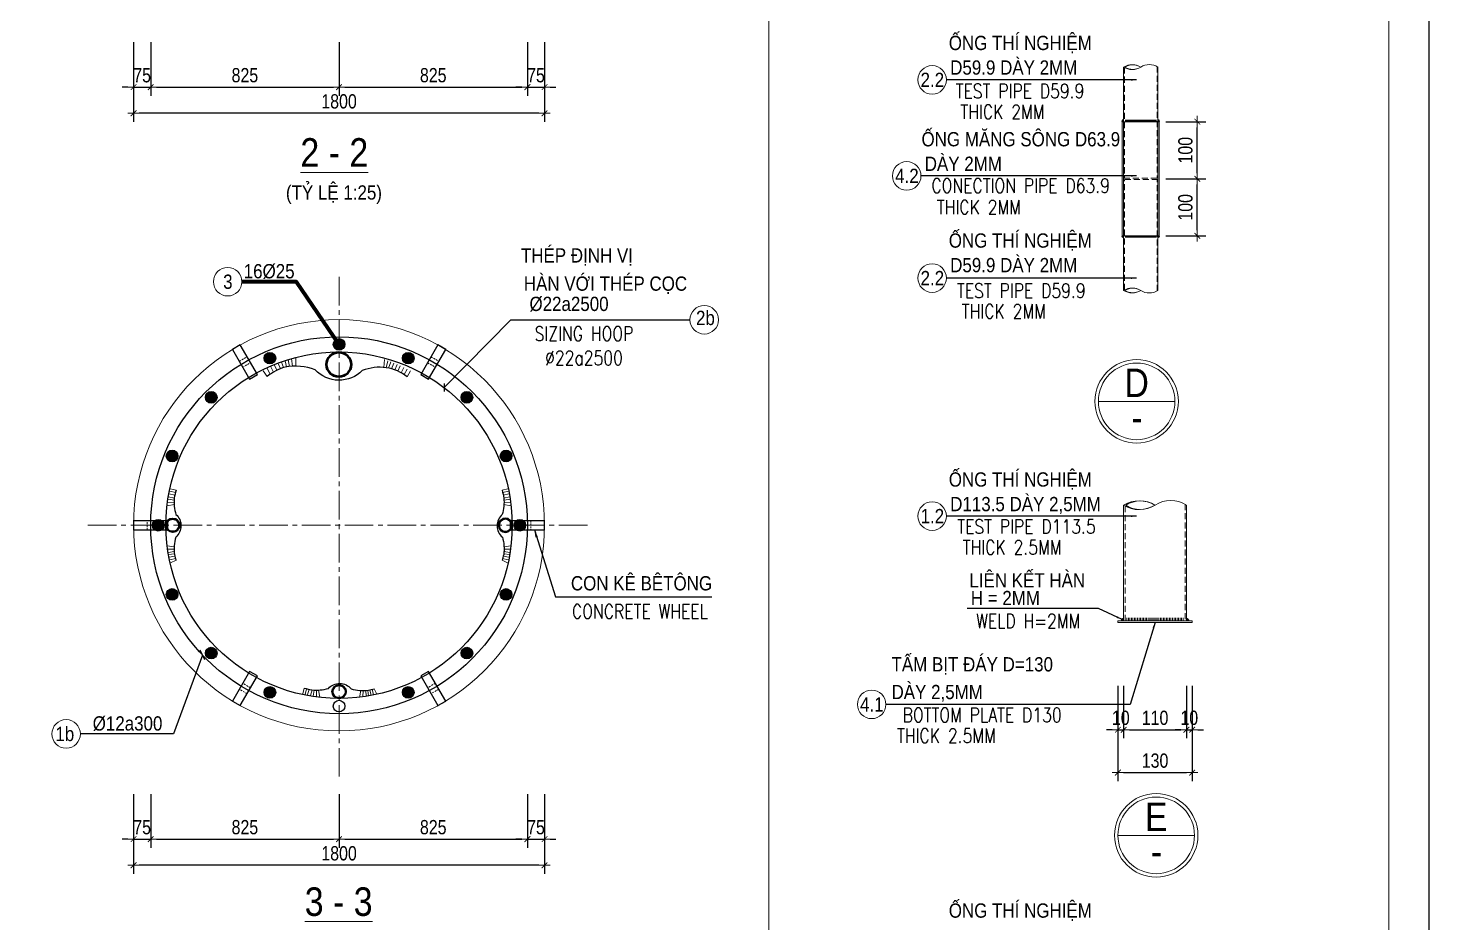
# Model space of a CAD drawing. Header units: millimetres. Extents: x -2123450 to -961021, y -260876 to 649159.
# Drawn here: x -1306265 to -1269447, y 342013 to 365515 of the extents above; entities that cross this region are included whole.
import ezdxf
from ezdxf.enums import TextEntityAlignment as Align

# ---------------------------------------------------------------- set-up
doc = ezdxf.new("R2010")
doc.units = ezdxf.units.MM
doc.header["$LTSCALE"] = 1000
doc.header["$MEASUREMENT"] = 0
doc.header["$PDMODE"] = 66
for name, pattern in [('CENTER2', [1.125, 0.75, -0.125, 0.125, -0.125]), ('HIDDEN', [0.375, 0.25, -0.125]), ('HIDDEN2', [4.7625, 3.175, -1.5875])]:
    doc.linetypes.add(name, pattern=pattern)
doc.layers.get('0').update_dxf_attribs({"linetype": 'CONTINUOUS'})
doc.layers.get('DEFPOINTS').update_dxf_attribs({"linetype": 'CONTINUOUS'})
for name, color, linetype in [('03BORER', 3, 'CONTINUOUS'), ('05STEEL', 4, 'CONTINUOUS'), ('TEXT', 7, 'CONTINUOUS')]:
    doc.layers.add(name, color=color, linetype=linetype)
for name, color, linetype, lineweight in [('NDC_S_AXIS', 5, 'CENTER2', 15), ('NDC_S_BREAK-LINE', 1, 'CONTINUOUS', 15), ('NDC_S_CONTINUOUS', 3, 'CONTINUOUS', 20), ('NDC_S_DIM', 1, 'CONTINUOUS', 9), ('NDC_S_FOUNDATION NAME', 7, 'CONTINUOUS', 20), ('NDC_S_HATCH MATERIAL', 8, 'CONTINUOUS', 13), ('NDC_S_HIDDEN', 9, 'HIDDEN2', 20), ('NDC_S_LEADER', 1, 'CONTINUOUS', 9), ('NDC_S_REBAR', 4, 'CONTINUOUS', 35), ('NDC_S_REBAR NO.', 7, 'CONTINUOUS', 20), ('NDC_S_REBAR NO. BOX', 1, 'CONTINUOUS', 9), ('NDC_S_REBAR SECTION', 6, 'CONTINUOUS', 25), ('NDC_S_STIRRUP', 2, 'CONTINUOUS', 25), ('NDC_S_VN TITLE', 6, 'CONTINUOUS', 9)]:
    doc.layers.add(name, color=color, linetype=linetype, lineweight=lineweight)
doc.styles.add('NDC_ARIAL', font='arial.ttf', dxfattribs={"width": 0.8})
doc.styles.get("Standard").update_dxf_attribs({"font": 'romans.shx', "bigfont": 'vns.shx'})
doc.dimstyles.new('NDC_1-100', dxfattribs={"dimscale": 100, "dimtxt": 2.2, "dimasz": 1, "dimexe": 1.5, "dimexo": 2, "dimgap": 0.8, "dimtad": 1, "dimdec": 0, "dimdsep": 46, "dimtxsty": 'NDC_ARIAL', "dimblk": 'DIMMARK', "dimcen": 49999.938995, "dimdle": 1.5, "dimclrd": 1, "dimclre": 1, "dimclrt": 3, "dimadec": 0, "dimazin": 0, "dimtfac": 1, "dimtdec": 0, "dimtix": 1, "dimtmove": 2, "dimatfit": 3, "dimfxl": 1, "dimarcsym": 0})
doc.dimstyles.new('NDC_1-150(10)', dxfattribs={"dimscale": 150, "dimtxt": 2.5, "dimasz": 1, "dimexe": 1.5, "dimexo": 0, "dimgap": 0.8, "dimtad": 1, "dimdec": 0, "dimlfac": 0.066667, "dimdsep": 46, "dimtxsty": 'NDC_ARIAL', "dimblk": 'DIMMARK', "dimcen": 49999.938995, "dimdle": 1.5, "dimclrd": 1, "dimclre": 1, "dimclrt": 3, "dimadec": 0, "dimazin": 0, "dimtfac": 1, "dimtdec": 0, "dimtix": 1, "dimtmove": 2, "dimatfit": 3, "dimfxl": 1, "dimarcsym": 0})
doc.dimstyles.new('NDC_1-150(25)', dxfattribs={"dimscale": 150, "dimtxt": 2.5, "dimasz": 1, "dimexe": 1.5, "dimexo": 0, "dimgap": 0.8, "dimtad": 1, "dimdec": 0, "dimlfac": 0.166667, "dimdsep": 46, "dimtxsty": 'NDC_ARIAL', "dimblk": 'DIMMARK', "dimcen": 49999.938995, "dimdle": 1.5, "dimclrd": 1, "dimclre": 1, "dimclrt": 3, "dimadec": 0, "dimazin": 0, "dimtfac": 1, "dimtdec": 0, "dimtix": 1, "dimtmove": 2, "dimatfit": 3, "dimfxl": 1, "dimarcsym": 0})

# ---------------------------------------------------------------- blocks, each defined once
blk = doc.blocks.new('*U222')
at = {"layer": 'NDC_S_HATCH MATERIAL'}
blk.add_line((0, 23), (0, -23), dxfattribs=at)
blk = doc.blocks.new('*U221')
at = {"layer": 'NDC_S_HATCH MATERIAL', "color": 0, "linetype": 'ByBlock', "lineweight": -2, "transparency": 16777216}
for p in [(0, 0), (22, 0), (44, 0), (65, 0), (87, 0), (109, 0), (131, 0), (153, 0), (175, 0), (196, 0), (218, 0), (240, 0), (262, 0), (284, 0), (305, 0), (327, 0), (349, 0), (371, 0), (393, 0), (415, 0), (436, 0), (458, 0), (480, 0), (502, 0), (524, 0), (545, 0), (567, 0), (589, 0), (611, 0), (633, 0), (655, 0), (676, 0), (698, 0), (720, 0), (742, 0), (764, 0), (785, 0), (807, 0)]:
    blk.add_blockref('*U222', p, dxfattribs=at)
blk = doc.blocks.new('*U224')
at = {"layer": 'NDC_S_HATCH MATERIAL'}
blk.add_line((0, 23), (0, -23), dxfattribs=at)
blk = doc.blocks.new('*U223')
at = {"layer": 'NDC_S_HATCH MATERIAL', "color": 0, "linetype": 'ByBlock', "lineweight": -2, "transparency": 16777216}
for p in [(0, 0), (22, 0), (44, 0), (65, 0), (87, 0), (109, 0), (131, 0), (153, 0), (175, 0), (196, 0), (218, 0), (240, 0), (262, 0), (284, 0), (305, 0), (327, 0), (349, 0), (371, 0), (393, 0), (415, 0), (436, 0), (458, 0), (480, 0), (502, 0), (524, 0), (545, 0), (567, 0), (589, 0), (611, 0), (633, 0), (655, 0), (676, 0), (698, 0), (720, 0), (742, 0), (764, 0), (785, 0), (807, 0)]:
    blk.add_blockref('*U224', p, dxfattribs=at)
blk = doc.blocks.new('DIMMARK')
at = {"layer": 'NDC_S_DIM', "color": 1}
blk.add_line((-1.5, 0), (1, 0), dxfattribs=at)
at = {"layer": 'NDC_S_DIM', "color": 2, "const_width": 0.15}
blk.add_lwpolyline([(-0.5, -0.5), (0.5, 0.5)], dxfattribs=at)
blk = doc.blocks.new('*D1874')
at = {"layer": 'DEFPOINTS', "color": 0, "transparency": 16777216}
for p in [(30309, -39635), (31133, -39635), (30309, -41135)]:
    blk.add_point(p, dxfattribs=at)
at = {"layer": 'NDC_S_DIM', "color": 1, "lineweight": -2, "transparency": 16777216}
for p, q in [((30309, -39635), (31358, -39635)), ((31133, -40985), (31133, -39785)), ((30309, -41135), (31358, -41135))]:
    blk.add_line(p, q, dxfattribs=at)
at = {"layer": 'NDC_S_DIM', "color": 1, "lineweight": -2, "transparency": 16777216, "xscale": 150, "yscale": 150, "zscale": 150}
for p, rotation in [((31133, -39635), 90), ((31133, -41135), 270)]:
    blk.add_blockref('DIMMARK', p, dxfattribs=dict(at, rotation=rotation))
at = {"layer": 'NDC_S_DIM', "color": 3, "transparency": 16777216, "insert": (30821, -40385), "char_height": 375, "attachment_point": 5, "rotation": 90, "style": 'NDC_ARIAL'}
blk.add_mtext('100', dxfattribs=at)
blk = doc.blocks.new('*D1875')
at = {"layer": 'DEFPOINTS', "color": 0, "transparency": 16777216}
for p in [(30309, -38135), (31133, -38135), (30309, -39635)]:
    blk.add_point(p, dxfattribs=at)
at = {"layer": 'NDC_S_DIM', "color": 1, "lineweight": -2, "transparency": 16777216}
for p, q in [((30309, -38135), (31358, -38135)), ((31133, -39485), (31133, -38285)), ((30309, -39635), (31358, -39635))]:
    blk.add_line(p, q, dxfattribs=at)
at = {"layer": 'NDC_S_DIM', "color": 1, "lineweight": -2, "transparency": 16777216, "xscale": 150, "yscale": 150, "zscale": 150}
for p, rotation in [((31133, -38135), 90), ((31133, -39635), 270)]:
    blk.add_blockref('DIMMARK', p, dxfattribs=dict(at, rotation=rotation))
at = {"layer": 'NDC_S_DIM', "color": 3, "transparency": 16777216, "insert": (30821, -38885), "char_height": 375, "attachment_point": 5, "rotation": 90, "style": 'NDC_ARIAL'}
blk.add_mtext('100', dxfattribs=at)
blk = doc.blocks.new('*U226')
at = {"layer": 'NDC_S_HATCH MATERIAL'}
blk.add_line((0, 42), (0, -42), dxfattribs=at)
blk = doc.blocks.new('*U225')
at = {"layer": 'NDC_S_HATCH MATERIAL', "color": 0, "linetype": 'ByBlock', "lineweight": -2, "transparency": 16777216}
for p in [(0, 0), (40, 0), (80, 0), (120, 0), (160, 0), (200, 0), (240, 0), (280, 0), (320, 0), (360, 0), (400, 0), (440, 0), (480, 0), (520, 0), (560, 0), (600, 0), (640, 0), (680, 0), (720, 0), (760, 0), (800, 0), (840, 0), (880, 0), (920, 0), (960, 0), (1000, 0), (1040, 0), (1080, 0), (1120, 0), (1160, 0), (1200, 0), (1240, 0), (1280, 0), (1320, 0), (1360, 0), (1400, 0), (1440, 0), (1480, 0)]:
    blk.add_blockref('*U226', p, dxfattribs=at)
blk = doc.blocks.new('*D1876')
at = {"layer": 'DEFPOINTS', "color": 0, "transparency": 16777216}
for p in [(29047, -52953), (29197, -52953), (29197, -54104)]:
    blk.add_point(p, dxfattribs=at)
at = {"layer": 'NDC_S_DIM', "color": 1, "lineweight": -2, "transparency": 16777216}
for p, q in [((29047, -52953), (29047, -54329)), ((29197, -52953), (29197, -54329)), ((28897, -54104), (28747, -54104)), ((29047, -54104), (29197, -54104)), ((29347, -54104), (29497, -54104))]:
    blk.add_line(p, q, dxfattribs=at)
at = {"layer": 'NDC_S_DIM', "color": 1, "lineweight": -2, "transparency": 16777216, "xscale": 150, "yscale": 150, "zscale": 150}
blk.add_blockref('DIMMARK', (29047, -54104), dxfattribs=at)
at = {"layer": 'NDC_S_DIM', "color": 1, "lineweight": -2, "transparency": 16777216, "xscale": 150, "yscale": 150, "zscale": 150, "rotation": 180}
blk.add_blockref('DIMMARK', (29197, -54104), dxfattribs=at)
at = {"layer": 'NDC_S_DIM', "color": 3, "transparency": 16777216, "insert": (29122, -53793), "char_height": 375, "attachment_point": 5, "style": 'NDC_ARIAL'}
blk.add_mtext('10', dxfattribs=at)
blk = doc.blocks.new('*D1877')
at = {"layer": 'DEFPOINTS', "color": 0, "transparency": 16777216}
for p in [(29197, -52953), (30847, -52953), (30847, -54104)]:
    blk.add_point(p, dxfattribs=at)
at = {"layer": 'NDC_S_DIM', "color": 1, "lineweight": -2, "transparency": 16777216}
for p, q in [((29197, -52953), (29197, -54329)), ((30847, -52953), (30847, -54329)), ((29347, -54104), (30697, -54104))]:
    blk.add_line(p, q, dxfattribs=at)
at = {"layer": 'NDC_S_DIM', "color": 1, "lineweight": -2, "transparency": 16777216, "xscale": 150, "yscale": 150, "zscale": 150, "rotation": 180}
blk.add_blockref('DIMMARK', (29197, -54104), dxfattribs=at)
at = {"layer": 'NDC_S_DIM', "color": 1, "lineweight": -2, "transparency": 16777216, "xscale": 150, "yscale": 150, "zscale": 150}
blk.add_blockref('DIMMARK', (30847, -54104), dxfattribs=at)
at = {"layer": 'NDC_S_DIM', "color": 3, "transparency": 16777216, "insert": (30022, -53793), "char_height": 375, "attachment_point": 5, "style": 'NDC_ARIAL'}
blk.add_mtext('110', dxfattribs=at)
blk = doc.blocks.new('*D1878')
at = {"layer": 'DEFPOINTS', "color": 0, "transparency": 16777216}
for p in [(30847, -52953), (30997, -52953), (30997, -54104)]:
    blk.add_point(p, dxfattribs=at)
at = {"layer": 'NDC_S_DIM', "color": 1, "lineweight": -2, "transparency": 16777216}
for p, q in [((30847, -52953), (30847, -54329)), ((30997, -52953), (30997, -54329)), ((30697, -54104), (30547, -54104)), ((30847, -54104), (30997, -54104)), ((31147, -54104), (31297, -54104))]:
    blk.add_line(p, q, dxfattribs=at)
at = {"layer": 'NDC_S_DIM', "color": 1, "lineweight": -2, "transparency": 16777216, "xscale": 150, "yscale": 150, "zscale": 150}
blk.add_blockref('DIMMARK', (30847, -54104), dxfattribs=at)
at = {"layer": 'NDC_S_DIM', "color": 1, "lineweight": -2, "transparency": 16777216, "xscale": 150, "yscale": 150, "zscale": 150, "rotation": 180}
blk.add_blockref('DIMMARK', (30997, -54104), dxfattribs=at)
at = {"layer": 'NDC_S_DIM', "color": 3, "transparency": 16777216, "insert": (30922, -53793), "char_height": 375, "attachment_point": 5, "style": 'NDC_ARIAL'}
blk.add_mtext('10', dxfattribs=at)
blk = doc.blocks.new('*D1879')
at = {"layer": 'DEFPOINTS', "color": 0, "transparency": 16777216}
for p in [(29047, -52953), (30997, -52953), (30997, -55229)]:
    blk.add_point(p, dxfattribs=at)
at = {"layer": 'NDC_S_DIM', "color": 1, "lineweight": -2, "transparency": 16777216}
for p, q in [((29047, -52953), (29047, -55454)), ((30997, -52953), (30997, -55454)), ((29197, -55229), (30847, -55229))]:
    blk.add_line(p, q, dxfattribs=at)
at = {"layer": 'NDC_S_DIM', "color": 1, "lineweight": -2, "transparency": 16777216, "xscale": 150, "yscale": 150, "zscale": 150, "rotation": 180}
blk.add_blockref('DIMMARK', (29047, -55229), dxfattribs=at)
at = {"layer": 'NDC_S_DIM', "color": 1, "lineweight": -2, "transparency": 16777216, "xscale": 150, "yscale": 150, "zscale": 150}
blk.add_blockref('DIMMARK', (30997, -55229), dxfattribs=at)
at = {"layer": 'NDC_S_DIM', "color": 3, "transparency": 16777216, "insert": (30022, -54917), "char_height": 375, "attachment_point": 5, "style": 'NDC_ARIAL'}
blk.add_mtext('130', dxfattribs=at)
blk = doc.blocks.new('*D1372')
at = {"layer": 'DEFPOINTS', "color": 0, "transparency": 16777216}
for p in [(-1303491, 365147), (-1292691, 365147), (-1303491, 363277)]:
    blk.add_point(p, dxfattribs=at)
at = {"layer": 'NDC_S_DIM', "color": 1, "lineweight": -2, "transparency": 16777216}
for p, q in [((-1303491, 365147), (-1303491, 363052)), ((-1292691, 365147), (-1292691, 363052)), ((-1292841, 363277), (-1303341, 363277))]:
    blk.add_line(p, q, dxfattribs=at)
at = {"layer": 'NDC_S_DIM', "color": 1, "lineweight": -2, "transparency": 16777216, "xscale": 150, "yscale": 150, "zscale": 150, "rotation": 180}
blk.add_blockref('DIMMARK', (-1303491, 363277), dxfattribs=at)
at = {"layer": 'NDC_S_DIM', "color": 1, "lineweight": -2, "transparency": 16777216, "xscale": 150, "yscale": 150, "zscale": 150}
blk.add_blockref('DIMMARK', (-1292691, 363277), dxfattribs=at)
at = {"layer": 'NDC_S_DIM', "color": 3, "transparency": 16777216, "insert": (-1298091, 363588), "char_height": 375, "attachment_point": 5, "style": 'NDC_ARIAL'}
blk.add_mtext('1800', dxfattribs=at)
blk = doc.blocks.new('*D1373')
at = {"layer": 'DEFPOINTS', "color": 0, "transparency": 16777216}
for p in [(-1303491, 365147), (-1303041, 365147), (-1303041, 363964)]:
    blk.add_point(p, dxfattribs=at)
at = {"layer": 'NDC_S_DIM', "color": 1, "lineweight": -2, "transparency": 16777216}
for p, q in [((-1303491, 365147), (-1303491, 363739)), ((-1303041, 365147), (-1303041, 363739)), ((-1303641, 363964), (-1303791, 363964)), ((-1303491, 363964), (-1303041, 363964)), ((-1302891, 363964), (-1302741, 363964))]:
    blk.add_line(p, q, dxfattribs=at)
at = {"layer": 'NDC_S_DIM', "color": 1, "lineweight": -2, "transparency": 16777216, "xscale": 150, "yscale": 150, "zscale": 150}
blk.add_blockref('DIMMARK', (-1303491, 363964), dxfattribs=at)
at = {"layer": 'NDC_S_DIM', "color": 1, "lineweight": -2, "transparency": 16777216, "xscale": 150, "yscale": 150, "zscale": 150, "rotation": 180}
blk.add_blockref('DIMMARK', (-1303041, 363964), dxfattribs=at)
at = {"layer": 'NDC_S_DIM', "color": 3, "transparency": 16777216, "insert": (-1303266, 364274), "char_height": 375, "attachment_point": 5, "style": 'NDC_ARIAL'}
blk.add_mtext('75', dxfattribs=at)
blk = doc.blocks.new('*D1374')
at = {"layer": 'DEFPOINTS', "color": 0, "transparency": 16777216}
for p in [(-1303041, 365147), (-1298091, 365147), (-1298091, 363964)]:
    blk.add_point(p, dxfattribs=at)
at = {"layer": 'NDC_S_DIM', "color": 1, "lineweight": -2, "transparency": 16777216}
for p, q in [((-1303041, 365147), (-1303041, 363739)), ((-1298091, 365147), (-1298091, 363739)), ((-1302891, 363964), (-1298241, 363964))]:
    blk.add_line(p, q, dxfattribs=at)
at = {"layer": 'NDC_S_DIM', "color": 1, "lineweight": -2, "transparency": 16777216, "xscale": 150, "yscale": 150, "zscale": 150, "rotation": 180}
blk.add_blockref('DIMMARK', (-1303041, 363964), dxfattribs=at)
at = {"layer": 'NDC_S_DIM', "color": 1, "lineweight": -2, "transparency": 16777216, "xscale": 150, "yscale": 150, "zscale": 150}
blk.add_blockref('DIMMARK', (-1298091, 363964), dxfattribs=at)
at = {"layer": 'NDC_S_DIM', "color": 3, "transparency": 16777216, "insert": (-1300566, 364275), "char_height": 375, "attachment_point": 5, "style": 'NDC_ARIAL'}
blk.add_mtext('825', dxfattribs=at)
blk = doc.blocks.new('*D1375')
at = {"layer": 'DEFPOINTS', "color": 0, "transparency": 16777216}
for p in [(-1298091, 365147), (-1293141, 365147), (-1293141, 363964)]:
    blk.add_point(p, dxfattribs=at)
at = {"layer": 'NDC_S_DIM', "color": 1, "lineweight": -2, "transparency": 16777216}
for p, q in [((-1298091, 365147), (-1298091, 363739)), ((-1293141, 365147), (-1293141, 363739)), ((-1297941, 363964), (-1293291, 363964))]:
    blk.add_line(p, q, dxfattribs=at)
at = {"layer": 'NDC_S_DIM', "color": 1, "lineweight": -2, "transparency": 16777216, "xscale": 150, "yscale": 150, "zscale": 150, "rotation": 180}
blk.add_blockref('DIMMARK', (-1298091, 363964), dxfattribs=at)
at = {"layer": 'NDC_S_DIM', "color": 1, "lineweight": -2, "transparency": 16777216, "xscale": 150, "yscale": 150, "zscale": 150}
blk.add_blockref('DIMMARK', (-1293141, 363964), dxfattribs=at)
at = {"layer": 'NDC_S_DIM', "color": 3, "transparency": 16777216, "insert": (-1295616, 364275), "char_height": 375, "attachment_point": 5, "style": 'NDC_ARIAL'}
blk.add_mtext('825', dxfattribs=at)
blk = doc.blocks.new('*D1376')
at = {"layer": 'DEFPOINTS', "color": 0, "transparency": 16777216}
for p in [(-1293141, 365147), (-1292691, 365147), (-1292691, 363964)]:
    blk.add_point(p, dxfattribs=at)
at = {"layer": 'NDC_S_DIM', "color": 1, "lineweight": -2, "transparency": 16777216}
for p, q in [((-1293141, 365147), (-1293141, 363739)), ((-1292691, 365147), (-1292691, 363739)), ((-1293291, 363964), (-1293441, 363964)), ((-1293141, 363964), (-1292691, 363964)), ((-1292541, 363964), (-1292391, 363964))]:
    blk.add_line(p, q, dxfattribs=at)
at = {"layer": 'NDC_S_DIM', "color": 1, "lineweight": -2, "transparency": 16777216, "xscale": 150, "yscale": 150, "zscale": 150}
blk.add_blockref('DIMMARK', (-1293141, 363964), dxfattribs=at)
at = {"layer": 'NDC_S_DIM', "color": 1, "lineweight": -2, "transparency": 16777216, "xscale": 150, "yscale": 150, "zscale": 150, "rotation": 180}
blk.add_blockref('DIMMARK', (-1292691, 363964), dxfattribs=at)
at = {"layer": 'NDC_S_DIM', "color": 3, "transparency": 16777216, "insert": (-1292916, 364274), "char_height": 375, "attachment_point": 5, "style": 'NDC_ARIAL'}
blk.add_mtext('75', dxfattribs=at)
blk = doc.blocks.new('*U155')
at = {"layer": 'NDC_S_CONTINUOUS'}
blk.add_circle((0, 0), 5400, dxfattribs=at)
at = {"layer": 'NDC_S_STIRRUP'}
for radius in [4950, 4550]:
    blk.add_circle((0, 0), radius, dxfattribs=at)
blk = doc.blocks.new('*D1377')
at = {"layer": 'DEFPOINTS', "color": 0, "transparency": 16777216}
for p in [(-1303491, 345399), (-1292691, 345399), (-1303491, 343528)]:
    blk.add_point(p, dxfattribs=at)
at = {"layer": 'NDC_S_DIM', "color": 1, "lineweight": -2, "transparency": 16777216}
for p, q in [((-1303491, 345399), (-1303491, 343303)), ((-1292691, 345399), (-1292691, 343303)), ((-1292841, 343528), (-1303341, 343528))]:
    blk.add_line(p, q, dxfattribs=at)
at = {"layer": 'NDC_S_DIM', "color": 1, "lineweight": -2, "transparency": 16777216, "xscale": 150, "yscale": 150, "zscale": 150, "rotation": 180}
blk.add_blockref('DIMMARK', (-1303491, 343528), dxfattribs=at)
at = {"layer": 'NDC_S_DIM', "color": 1, "lineweight": -2, "transparency": 16777216, "xscale": 150, "yscale": 150, "zscale": 150}
blk.add_blockref('DIMMARK', (-1292691, 343528), dxfattribs=at)
at = {"layer": 'NDC_S_DIM', "color": 3, "transparency": 16777216, "insert": (-1298091, 343840), "char_height": 375, "attachment_point": 5, "style": 'NDC_ARIAL'}
blk.add_mtext('1800', dxfattribs=at)
blk = doc.blocks.new('*D1378')
at = {"layer": 'DEFPOINTS', "color": 0, "transparency": 16777216}
for p in [(-1303491, 345399), (-1303041, 345399), (-1303041, 344215)]:
    blk.add_point(p, dxfattribs=at)
at = {"layer": 'NDC_S_DIM', "color": 1, "lineweight": -2, "transparency": 16777216}
for p, q in [((-1303491, 345399), (-1303491, 343990)), ((-1303041, 345399), (-1303041, 343990)), ((-1303641, 344215), (-1303791, 344215)), ((-1303491, 344215), (-1303041, 344215)), ((-1302891, 344215), (-1302741, 344215))]:
    blk.add_line(p, q, dxfattribs=at)
at = {"layer": 'NDC_S_DIM', "color": 1, "lineweight": -2, "transparency": 16777216, "xscale": 150, "yscale": 150, "zscale": 150}
blk.add_blockref('DIMMARK', (-1303491, 344215), dxfattribs=at)
at = {"layer": 'NDC_S_DIM', "color": 1, "lineweight": -2, "transparency": 16777216, "xscale": 150, "yscale": 150, "zscale": 150, "rotation": 180}
blk.add_blockref('DIMMARK', (-1303041, 344215), dxfattribs=at)
at = {"layer": 'NDC_S_DIM', "color": 3, "transparency": 16777216, "insert": (-1303266, 344526), "char_height": 375, "attachment_point": 5, "style": 'NDC_ARIAL'}
blk.add_mtext('75', dxfattribs=at)
blk = doc.blocks.new('*D1379')
at = {"layer": 'DEFPOINTS', "color": 0, "transparency": 16777216}
for p in [(-1303041, 345399), (-1298091, 345399), (-1298091, 344215)]:
    blk.add_point(p, dxfattribs=at)
at = {"layer": 'NDC_S_DIM', "color": 1, "lineweight": -2, "transparency": 16777216}
for p, q in [((-1303041, 345399), (-1303041, 343990)), ((-1298091, 345399), (-1298091, 343990)), ((-1302891, 344215), (-1298241, 344215))]:
    blk.add_line(p, q, dxfattribs=at)
at = {"layer": 'NDC_S_DIM', "color": 1, "lineweight": -2, "transparency": 16777216, "xscale": 150, "yscale": 150, "zscale": 150, "rotation": 180}
blk.add_blockref('DIMMARK', (-1303041, 344215), dxfattribs=at)
at = {"layer": 'NDC_S_DIM', "color": 1, "lineweight": -2, "transparency": 16777216, "xscale": 150, "yscale": 150, "zscale": 150}
blk.add_blockref('DIMMARK', (-1298091, 344215), dxfattribs=at)
at = {"layer": 'NDC_S_DIM', "color": 3, "transparency": 16777216, "insert": (-1300566, 344527), "char_height": 375, "attachment_point": 5, "style": 'NDC_ARIAL'}
blk.add_mtext('825', dxfattribs=at)
blk = doc.blocks.new('*D1380')
at = {"layer": 'DEFPOINTS', "color": 0, "transparency": 16777216}
for p in [(-1298091, 345399), (-1293141, 345399), (-1293141, 344215)]:
    blk.add_point(p, dxfattribs=at)
at = {"layer": 'NDC_S_DIM', "color": 1, "lineweight": -2, "transparency": 16777216}
for p, q in [((-1298091, 345399), (-1298091, 343990)), ((-1293141, 345399), (-1293141, 343990)), ((-1297941, 344215), (-1293291, 344215))]:
    blk.add_line(p, q, dxfattribs=at)
at = {"layer": 'NDC_S_DIM', "color": 1, "lineweight": -2, "transparency": 16777216, "xscale": 150, "yscale": 150, "zscale": 150, "rotation": 180}
blk.add_blockref('DIMMARK', (-1298091, 344215), dxfattribs=at)
at = {"layer": 'NDC_S_DIM', "color": 1, "lineweight": -2, "transparency": 16777216, "xscale": 150, "yscale": 150, "zscale": 150}
blk.add_blockref('DIMMARK', (-1293141, 344215), dxfattribs=at)
at = {"layer": 'NDC_S_DIM', "color": 3, "transparency": 16777216, "insert": (-1295616, 344527), "char_height": 375, "attachment_point": 5, "style": 'NDC_ARIAL'}
blk.add_mtext('825', dxfattribs=at)
blk = doc.blocks.new('*D1381')
at = {"layer": 'DEFPOINTS', "color": 0, "transparency": 16777216}
for p in [(-1293141, 345399), (-1292691, 345399), (-1292691, 344215)]:
    blk.add_point(p, dxfattribs=at)
at = {"layer": 'NDC_S_DIM', "color": 1, "lineweight": -2, "transparency": 16777216}
for p, q in [((-1293141, 345399), (-1293141, 343990)), ((-1292691, 345399), (-1292691, 343990)), ((-1293291, 344215), (-1293441, 344215)), ((-1293141, 344215), (-1292691, 344215)), ((-1292541, 344215), (-1292391, 344215))]:
    blk.add_line(p, q, dxfattribs=at)
at = {"layer": 'NDC_S_DIM', "color": 1, "lineweight": -2, "transparency": 16777216, "xscale": 150, "yscale": 150, "zscale": 150}
blk.add_blockref('DIMMARK', (-1293141, 344215), dxfattribs=at)
at = {"layer": 'NDC_S_DIM', "color": 1, "lineweight": -2, "transparency": 16777216, "xscale": 150, "yscale": 150, "zscale": 150, "rotation": 180}
blk.add_blockref('DIMMARK', (-1292691, 344215), dxfattribs=at)
at = {"layer": 'NDC_S_DIM', "color": 3, "transparency": 16777216, "insert": (-1292916, 344526), "char_height": 375, "attachment_point": 5, "style": 'NDC_ARIAL'}
blk.add_mtext('75', dxfattribs=at)
blk = doc.blocks.new('21231')
at = {"layer": 'NDC_S_REBAR SECTION'}
h = blk.add_hatch(color=256, dxfattribs=at)
h.dxf.hatch_style = 1
edge = h.paths.add_edge_path()
edge.add_arc((-522, -406), 153, 0, 360)
blk.add_circle((-522, -406), 153, dxfattribs=at)
blk = doc.blocks.new('*U209')
at = {"color": 1}
blk.add_blockref('21231', (522, 406), dxfattribs=at)
blk = doc.blocks.new('*U1351')
at = {"color": 0, "linetype": 'ByBlock', "lineweight": -2, "transparency": 16777216, "rotation": 180}
blk.add_blockref('*U209', (0, 0), dxfattribs=at)
blk = doc.blocks.new('*U1352')
at = {"layer": '03BORER', "color": 0, "linetype": 'ByBlock', "lineweight": -2, "transparency": 16777216}
blk.add_blockref('*U1351', (-1443220, 376956), dxfattribs=at)
for p, rotation in [((-1445038, 376594), 22.5), ((-1441402, 376594), 337.4999999999999), ((-1446579, 375565), 45.00000000000001), ((-1439861, 375565), 315), ((-1447608, 374024), 67.5), ((-1438831, 374024), 292.4999999999999), ((-1447970, 372206), 90), ((-1438470, 372206), 270), ((-1447608, 370388), 112.5), ((-1438831, 370388), 247.5), ((-1446579, 368847), 135), ((-1439861, 368847), 225), ((-1445038, 367817), 157.5), ((-1441402, 367817), 202.4999999999999), ((-1443220, 367456), 180)]:
    blk.add_blockref('*U1351', p, dxfattribs=dict(at, rotation=rotation))
blk = doc.blocks.new('MC7')
at = {"layer": '03BORER'}
blk.add_lwpolyline([(-277807, 378710), (-275557, 378710), (-275557, 379310), (-277807, 379310)], close=True, dxfattribs=at)
at = {"layer": 'NDC_S_HATCH MATERIAL', "linetype": 'HIDDEN', "ltscale": 0.5}
for p, q in [((-276907, 378710), (-276907, 379310)), ((-276457, 378710), (-276457, 379310))]:
    blk.add_line(p, q, dxfattribs=at)
blk = doc.blocks.new('*U207')
at = {"layer": 'NDC_S_DIM', "xscale": 0.4, "yscale": 0.4, "zscale": 0.4}
blk.add_blockref('MC7', (110673, -151604), dxfattribs=at)
blk = doc.blocks.new('*U1357')
at = {"color": 0, "linetype": 'ByBlock', "lineweight": -2, "transparency": 16777216}
blk.add_blockref('*U207', (0, 0), dxfattribs=at)
blk = doc.blocks.new('*U1358')
at = {"layer": '03BORER', "color": 0, "linetype": 'ByBlock', "lineweight": -2, "transparency": 16777216}
for p, rotation in [((-1445695, 356744), 299.9999999999999), ((-1440745, 356744), 239.9999999999999), ((-1438270, 352458), 180), ((-1445695, 348171), 59.99999999999999), ((-1440745, 348171), 120)]:
    blk.add_blockref('*U1357', p, dxfattribs=dict(at, rotation=rotation))
blk.add_blockref('*U1357', (-1448170, 352458), dxfattribs=at)
blk = doc.blocks.new('ưeqwewe')
at = {"layer": '05STEEL', "color": 4}
blk.add_lwpolyline([(-1487886, 328815, 0.123663), (-1487656, 329371, 0.128024), (-1487741, 330000, -0.427682), (-1487741, 331236, 0.132008), (-1487681, 332031, 0.107548), (-1487939, 332493, 0.020618)], format="xyb", dxfattribs=at)
at = {"layer": 'NDC_S_HATCH MATERIAL'}
for p, q in [((-1487939, 332493), (-1487786, 332607)), ((-1487876, 332415), (-1487730, 332504)), ((-1487819, 332333), (-1487678, 332403)), ((-1487769, 332246), (-1487633, 332308)), ((-1487726, 332154), (-1487593, 332217)), ((-1487693, 332068), (-1487554, 332124)), ((-1487674, 331991), (-1487518, 332029)), ((-1487664, 331916), (-1487489, 331949)), ((-1487657, 331833), (-1487462, 331869)), ((-1487654, 331745), (-1487426, 331751)), ((-1487685, 329232), (-1487531, 329173)), ((-1487665, 329316), (-1487499, 329257)), ((-1487656, 329371), (-1487472, 329337)), ((-1487650, 329436), (-1487444, 329424)), ((-1487886, 328815), (-1487729, 328733)), ((-1487831, 328896), (-1487683, 328823)), ((-1487784, 328977), (-1487641, 328910)), ((-1487741, 329068), (-1487599, 329006)), ((-1487710, 329148), (-1487564, 329088))]:
    blk.add_line(p, q, dxfattribs=at)
at = {"layer": 'NDC_S_REBAR'}
for radius in [330, 315]:
    blk.add_circle((-1487594, 330618), radius, dxfattribs=at)
blk = doc.blocks.new('HAN DAI')
at = {"layer": '05STEEL', "color": 4}
blk.add_lwpolyline([(-307567, 288279, 0.02201), (-307612, 288076, 0.102878), (-307569, 287644, -0.455013), (-307575, 287047, 0.096416), (-307610, 286589, -0.01258), (-307567, 286440, 0.020618)], format="xyb", dxfattribs=at)
at = {"layer": 'NDC_S_HATCH MATERIAL'}
for p, q in [((-307567, 288279), (-307718, 288316)), ((-307618, 287953), (-307788, 287955)), ((-307617, 288015), (-307775, 288042)), ((-307612, 288073), (-307762, 288110)), ((-307597, 288152), (-307747, 288189)), ((-307583, 288217), (-307732, 288254)), ((-307616, 287903), (-307800, 287868)), ((-307616, 286791), (-307797, 286822)), ((-307618, 286730), (-307784, 286735)), ((-307616, 286670), (-307768, 286643)), ((-307612, 286608), (-307759, 286591)), ((-307598, 286552), (-307745, 286521)), ((-307579, 286488), (-307730, 286453)), ((-307567, 286440), (-307710, 286372))]:
    blk.add_line(p, q, dxfattribs=at)
blk = doc.blocks.new('qưeqeqew')
at = {"layer": 'NDC_S_REBAR'}
for radius in [180, 168]:
    blk.add_circle((180, 0), radius, dxfattribs=at)
at = {"layer": 'NDC_S_DIM'}
blk.add_blockref('HAN DAI', (307832, -287360), dxfattribs=at)
blk = doc.blocks.new('CHI TIET COC DAI TRA')
at = {"layer": 'NDC_S_HATCH MATERIAL'}
for points in [[(29197, -38097.6), (29197, -38135.1), (29159.5, -38135.1, -0.4142136)], [(30097, -38097.6), (30097, -38135.1), (30134.5, -38135.1, 0.4142136)], [(29197, -41172.6), (29197, -41135.1), (29159.5, -41135.1, 0.4142136)], [(30097, -41172.6), (30097, -41135.1), (30134.5, -41135.1, -0.4142136)], [(29197, -51192, 0.4142136), (29142, -51247), (29197, -51247)], [(30847, -51192), (30847, -51247), (30902, -51247, 0.4142136)]]:
    blk.add_hatch(color=256, dxfattribs=at).paths.add_polyline_path(points)
at = {"layer": 'NDC_S_BREAK-LINE'}
for points in [[(30097, -36701.2, 0.2889796), (29646.5, -36701.2, -0.2859795), (29197, -36702.8, -0.5725531)], [(29197, -36702.8, -0.2823727), (29644.7, -36702.3, -0.2823727)], [(29227, -36702.8, -0.2888372), (29644.7, -36702.3, -0.129847)], [(29646.5, -36701.2, -0.2918231), (29227, -36702.8)], [(30097, -42569, -0.2889796), (29646.5, -42569, 0.2859795), (29197, -42567.4, 0.5725531)], [(29197, -42567.4, 0.2823727), (29644.7, -42567.9, 0.2823727)], [(29646.5, -42569, 0.2918231), (29227, -42567.4)], [(29227, -42567.4, 0.2888372), (29644.7, -42567.9, 0.129847)], [(30847, -48203.5, 0.2889796), (30021.1, -48203.5, -0.2859795), (29197, -48206.4, -0.5725531)], [(29197, -48206.4, -0.2823727), (30017.8, -48205.5, -0.2823727)], [(29252, -48206.4, -0.2888372), (30017.8, -48205.5, -0.129847)], [(30021.1, -48203.5, -0.2918231), (29252, -48206.4)]]:
    blk.add_lwpolyline(points, format="xyb", dxfattribs=at)
at = {"layer": 'NDC_S_CONTINUOUS'}
for p, q in [((19867.8, 0), (19867.8, -79943)), ((36168.2, 0), (36168.2, -79507.4)), ((36168.2, 0), (36168.2, -79943)), ((29197, -36702.8), (29197, -39614.6)), ((30097, -36701.2), (30097, -39614.6)), ((29197, -42567.4), (29197, -39655.5)), ((30097, -42569), (30097, -39655.5)), ((29197, -48206.4), (29197, -51247)), ((30847, -48203.5), (30847, -51247))]:
    blk.add_line(p, q, dxfattribs=at)
for points in [[(29197, -38135.1), (29159.5, -38135.1), (29159.5, -41135.1), (29197, -41135.1)], [(29197, -38135.1), (30097, -38135.1), (30097, -41135.1), (29197, -41135.1)], [(30134.5, -38135.1), (30097, -38135.1), (30097, -41135.1), (30134.5, -41135.1)], [(29047, -51284.5), (30997, -51284.5), (30997, -51247), (29047, -51247)]]:
    blk.add_lwpolyline(points, close=True, dxfattribs=at)
at = {"layer": 'NDC_S_HIDDEN', "ltscale": 0.05}
for p, q in [((29217.4, -36714.6), (29217.4, -39614.6)), ((30076.5, -36689.1), (30076.5, -39614.6)), ((29197, -39614.6), (30097, -39614.6)), ((30097, -39655.5), (29197, -39655.5)), ((29217.4, -42555.5), (29217.4, -39655.5)), ((30076.5, -42581.1), (30076.5, -39655.5)), ((29234.5, -48228.2), (29234.5, -51247)), ((30809.5, -48181.3), (30809.5, -51247))]:
    blk.add_line(p, q, dxfattribs=at)
at = {"layer": 'NDC_S_LEADER'}
for p, q in [((28532.3, -45480.1), (30544.8, -45480.1)), ((29046.2, -56877.5), (31058.7, -56877.5))]:
    blk.add_line(p, q, dxfattribs=at)
for centre, radius in [((29538.5, -45480.1), 1096.2), ((29538.5, -45480.1), 1006.2), ((30052.5, -56877.5), 1096.2), ((30052.5, -56877.5), 1006.2)]:
    blk.add_circle(centre, radius, dxfattribs=at)
at = {"layer": 'NDC_S_REBAR'}
for centre, radius, start, end in [((29197, -38135.1), 37.5, 90, 180), ((30097, -38135.1), 37.5, 0, 90), ((29197, -41135.1), 37.5, 180, 270), ((30097, -41135.1), 37.5, 270, 0), ((29197, -51247), 55, 90, 180), ((30847, -51247), 55, 0, 90)]:
    blk.add_arc(centre, radius, start, end, dxfattribs=at)
at = {"layer": 'NDC_S_REBAR NO. BOX'}
for centre in [(24164.1, -37036.8), (23495.6, -39558.7), (24164.1, -42242.5), (24164.1, -48493.7), (22574.5, -53437.8)]:
    blk.add_circle(centre, 375, dxfattribs=at)
at = {"layer": 'NDC_S_HATCH MATERIAL'}
for name, p in [('*U221', (29242.7, -38112)), ('*U223', (29242.7, -41158.1))]:
    blk.add_blockref(name, p, dxfattribs=at)
at = {"layer": 'NDC_S_HATCH MATERIAL', "xscale": -1, "rotation": 180}
blk.add_blockref('*U225', (29280.9, -51204.7), dxfattribs=at)
at = {"layer": 'NDC_S_FOUNDATION NAME', "style": 'NDC_ARIAL', "width": 0.85}
for s, p in [('ỐNG THÍ NGHIỆM', (24601.4, -36067.5)), ('D59.9 DÀY 2MM', (24638.3, -36712.8)), ('ỐNG MĂNG SÔNG D63.9', (23884.2, -38595.5)), ('DÀY 2MM', (23969.8, -39240.8)), ('ỐNG THÍ NGHIỆM', (24601.4, -41256.5)), ('D59.9 DÀY 2MM', (24638.3, -41901.8)), ('ỐNG THÍ NGHIỆM', (24601.4, -47531.9)), ('D113.5 DÀY 2,5MM', (24638.3, -48177.2)), ('LIÊN KẾT HÀN', (25142.3, -50179.7)), ('H = 2MM', (25179.2, -50644.3)), ('TẤM BỊT ĐÁY D=130', (23096.6, -52385.5)), ('DÀY 2,5MM', (23096.6, -53113.2)), ('ỐNG THÍ NGHIỆM', (24601.4, -58852.6))]:
    blk.add_text(s, height=375, dxfattribs=at).set_placement(p, align=Align.MIDDLE_LEFT)
at = {"layer": 'NDC_S_REBAR NO.', "style": 'NDC_ARIAL', "width": 0.85}
for s, height, p in [('2.2', 375, (24169.3, -37036.8)), ('4.2', 375, (23500.8, -39558.7)), ('2.2', 375, (24169.3, -42242.5)), ('D', 750, (29538.5, -44993.6)), ('-', 750, (29547.3, -45900.2)), ('1.2', 375, (24169.3, -48493.7)), ('4.1', 375, (22579.7, -53437.8)), ('E', 750, (30052.5, -56391)), ('-', 750, (30061.2, -57297.6))]:
    blk.add_text(s, height=height, dxfattribs=at).set_placement(p, align=Align.MIDDLE_CENTER)
at = {"layer": 'TEXT', "color": 3, "linetype": 'Continuous', "ltscale": 0.8, "width": 0.8}
for s, p in [('TEST PIPE D59.9', (26473.1, -37331.9)), ('THICK 2MM', (26011.5, -37876.8)), ('CONECTION PIPE D63.9', (26490.4, -39814.1)), ('THICK 2MM', (25391.9, -40380.7)), ('TEST PIPE D59.9', (26506.8, -42572.6)), ('THICK 2MM', (26047.6, -43117.5)), ('TEST PIPE D113.5', (26642.7, -48766.9)), ('THICK 2.5MM', (26265.7, -49311.8)), ('WELD H=2MM', (26687.5, -51250.9)), ('BOTTOM PLATE D130', (25478.3, -53715.5)), ('THICK 2.5MM', (24539.3, -54260.3))]:
    blk.add_text(s, height=375, dxfattribs=at).set_placement(p, align=Align.MIDDLE_CENTER)
at = {"layer": 'NDC_S_DIM'}
for base, p1, p2, picture, middle in [((31132.7, -38135.1), (30308.9, -39635.1), (30308.9, -38135.1), '*D1875', (30821.2, -38885.1)), ((31132.7, -39635.1), (30308.9, -41135.1), (30308.9, -39635.1), '*D1874', (30821.2, -40385.1))]:
    dim = blk.add_linear_dim(base=base, p1=p1, p2=p2, angle=90, dimstyle='NDC_1-150(10)', dxfattribs=at)
    dim.commit()
    dim.dimension.update_dxf_attribs({"geometry": picture, "text_midpoint": middle})
for base, p1, p2, picture, middle in [((29197, -54104), (29047, -52953.4), (29197, -52953.4), '*D1876', (29122, -53792.5)), ((30997, -55229), (29047, -52953.4), (30997, -52953.4), '*D1879', (30022, -54917.4)), ((30847, -54104), (29197, -52953.4), (30847, -52953.4), '*D1877', (30022, -53792.5)), ((30997, -54104), (30847, -52953.4), (30997, -52953.4), '*D1878', (30922, -53792.5))]:
    dim = blk.add_linear_dim(base=base, p1=p1, p2=p2, dimstyle='NDC_1-150(10)', dxfattribs=at)
    dim.commit()
    dim.dimension.update_dxf_attribs({"geometry": picture, "text_midpoint": middle})
for points in [[(29535.7, -37036.8), (24539.1, -37036.8)], [(29535.7, -39558.7), (23870.6, -39558.7)], [(29535.7, -42242.5), (24539.1, -42242.5)], [(29535.7, -48493.7), (24539.1, -48493.7)]]:
    blk.add_leader(points, dimstyle='NDC_1-150(10)', override={"dimgap": 0.8, "dimtad": 0}, dxfattribs=at)
at = {"layer": 'NDC_S_LEADER'}
for points in [[(29158.1, -51208.1), (28532.7, -50922), (25080, -50922)], [(30022, -51284.5), (29367.6, -53437.8), (22949.5, -53437.8)]]:
    blk.add_leader(points, dimstyle='NDC_1-150(10)', override={"dimgap": 0.8, "dimtad": 0}, dxfattribs=at)

msp = doc.modelspace()

# ---------------------------------------------------------------- linework, layer by layer
at = {"layer": 'DEFPOINTS'}
msp.add_lwpolyline([(-1269447.23, 320460.05), (-1377030.69, 320460.05), (-1377030.69, 404460.05), (-1269447.23, 404460.05)], close=True, dxfattribs=at)
at = {"layer": 'NDC_S_AXIS'}
for p, q in [((-1298090.94, 345857.6), (-1298090.94, 359057.6)), ((-1304690.94, 352457.6), (-1291490.94, 352457.6))]:
    msp.add_line(p, q, dxfattribs=at)
at = {"layer": 'NDC_S_LEADER', "lineweight": 100}
msp.add_lwpolyline([(-1298090.94, 357207.6), (-1299206.5, 358853.71), (-1300643.55, 358853.71)], dxfattribs=at)
at = {"layer": 'NDC_S_REBAR NO. BOX'}
for centre in [(-1301018.55, 358853.71), (-1288494.01, 357852.67), (-1305262.73, 346977.42)]:
    msp.add_circle(centre, 375, dxfattribs=at)

# ---------------------------------------------------------------- block references
at = {"color": 1}
for name, p in [('CHI TIET COC DAI TRA', (-1306668.25, 401191.34)), ('*U155', (-1298090.94, 352457.6)), ('qưeqeqew', (-1302640.94, 352457.6))]:
    msp.add_blockref(name, p, dxfattribs=at)
for name, p, rotation in [('ưeqwewe', (-944173.54, 1838899.86), 89.10079871385915), ('qưeqeqew', (-1298090.94, 347907.6), 89.48022287332812)]:
    msp.add_blockref(name, p, dxfattribs=dict(at, rotation=rotation))
at = {"color": 1, "xscale": -1}
msp.add_blockref('qưeqeqew', (-1293540.94, 352457.6), dxfattribs=at)
at = {"layer": '03BORER'}
for name, p in [('*U1358', (145128.95, 0)), ('*U1352', (145128.95, -19748.27))]:
    msp.add_blockref(name, p, dxfattribs=at)

# ---------------------------------------------------------------- texts
at = {"layer": 'NDC_S_FOUNDATION NAME', "style": 'NDC_ARIAL', "width": 0.85}
for s, p in [('THÉP ĐỊNH VỊ', (-1291839.34, 359551.97)), ('16%%C25', (-1299927.75, 359130.02)), ('HÀN VỚI THÉP CỌC', (-1291089.34, 358810.97)), ('%%C22a2500', (-1292046.91, 358271.9)), ('CON KÊ BÊTÔNG', (-1290142.59, 350981.73)), ('%%C12a300', (-1303649.56, 347253.73))]:
    msp.add_text(s, height=375, dxfattribs=at).set_placement(p, align=Align.MIDDLE)
at = {"layer": 'NDC_S_REBAR NO.', "style": 'NDC_ARIAL', "width": 0.85}
for s, p in [('3', (-1301013.33, 358853.71)), ('2b', (-1288462.5, 357902.75)), ('1b', (-1305298.17, 346977.42))]:
    msp.add_text(s, height=375, dxfattribs=at).set_placement(p, align=Align.MIDDLE_CENTER)
at = {"layer": 'NDC_S_VN TITLE', "style": 'NDC_ARIAL', "width": 0.85}
for s, height, p in [('%%U2 - 2', 750, (-1298215.43, 362253.86)), ('(TỶ LỆ 1:25)', 375, (-1298225.14, 361197.19)), ('%%U3 - 3', 750, (-1298101.81, 342572.96))]:
    msp.add_text(s, height=height, dxfattribs=at).set_placement(p, align=Align.MIDDLE)
at = {"layer": 'TEXT', "color": 3, "linetype": 'Continuous', "ltscale": 0.8, "width": 0.8}
for s, p in [('SIZING HOOP', (-1291653.87, 357490.38)), ('%%C22a2500', (-1291653.87, 356851.39)), ('CONCRETE WHEEL', (-1290183.83, 350193.58))]:
    msp.add_text(s, height=375, dxfattribs=at).set_placement(p, align=Align.MIDDLE_CENTER)

# ---------------------------------------------------------------- dimensions: what is measured, and where the dimension line sits
at = {"layer": 'NDC_S_DIM'}
for base, p1, p2, picture, middle in [((-1303040.94, 363963.59), (-1303490.94, 365146.86), (-1303040.94, 365146.86), '*D1373', (-1303265.94, 364274.29)), ((-1303490.94, 363276.67), (-1292690.94, 365146.86), (-1303490.94, 365146.86), '*D1372', (-1298090.94, 363588.13)), ((-1298090.94, 363963.59), (-1303040.94, 365146.86), (-1298090.94, 365146.86), '*D1374', (-1300565.94, 364275.06)), ((-1293140.94, 363963.59), (-1298090.94, 365146.86), (-1293140.94, 365146.86), '*D1375', (-1295615.94, 364275.06)), ((-1292690.94, 363963.59), (-1293140.94, 365146.86), (-1292690.94, 365146.86), '*D1376', (-1292915.94, 364274.29)), ((-1303040.94, 344215.33), (-1303490.94, 345398.6), (-1303040.94, 345398.6), '*D1378', (-1303265.94, 344526.02)), ((-1303490.94, 343528.4), (-1292690.94, 345398.6), (-1303490.94, 345398.6), '*D1377', (-1298090.94, 343839.87)), ((-1298090.94, 344215.33), (-1303040.94, 345398.6), (-1298090.94, 345398.6), '*D1379', (-1300565.94, 344526.79)), ((-1293140.94, 344215.33), (-1298090.94, 345398.6), (-1293140.94, 345398.6), '*D1380', (-1295615.94, 344526.79)), ((-1292690.94, 344215.33), (-1293140.94, 345398.6), (-1292690.94, 345398.6), '*D1381', (-1292915.94, 344526.02))]:
    dim = msp.add_linear_dim(base=base, p1=p1, p2=p2, dimstyle='NDC_1-150(25)', dxfattribs=at)
    dim.commit()
    dim.dimension.update_dxf_attribs({"geometry": picture, "text_midpoint": middle})

# ---------------------------------------------------------------- leaders
at = {"layer": 'NDC_S_LEADER'}
for points, override in [([(-1295327.87, 356072.56), (-1293579.62, 357852.67), (-1288869.01, 357852.67)], {"dimscale": 1, "dimasz": 150, "dimldrblk": 'Oblique', "dimfxl": 150}), ([(-1292958.84, 352336.6), (-1292399.33, 350581.22), (-1288294.4, 350581.22)], {"dimscale": 1, "dimasz": 200, "dimfxl": 150}), ([(-1301680.05, 349048.67), (-1302444.18, 346977.42), (-1304887.73, 346977.42)], {"dimscale": 1, "dimasz": 200, "dimldrblk": 'Oblique', "dimfxl": 150})]:
    msp.add_leader(points, dimstyle='NDC_1-100', override=override, dxfattribs=at)

doc.saveas('drawing.dxf')
